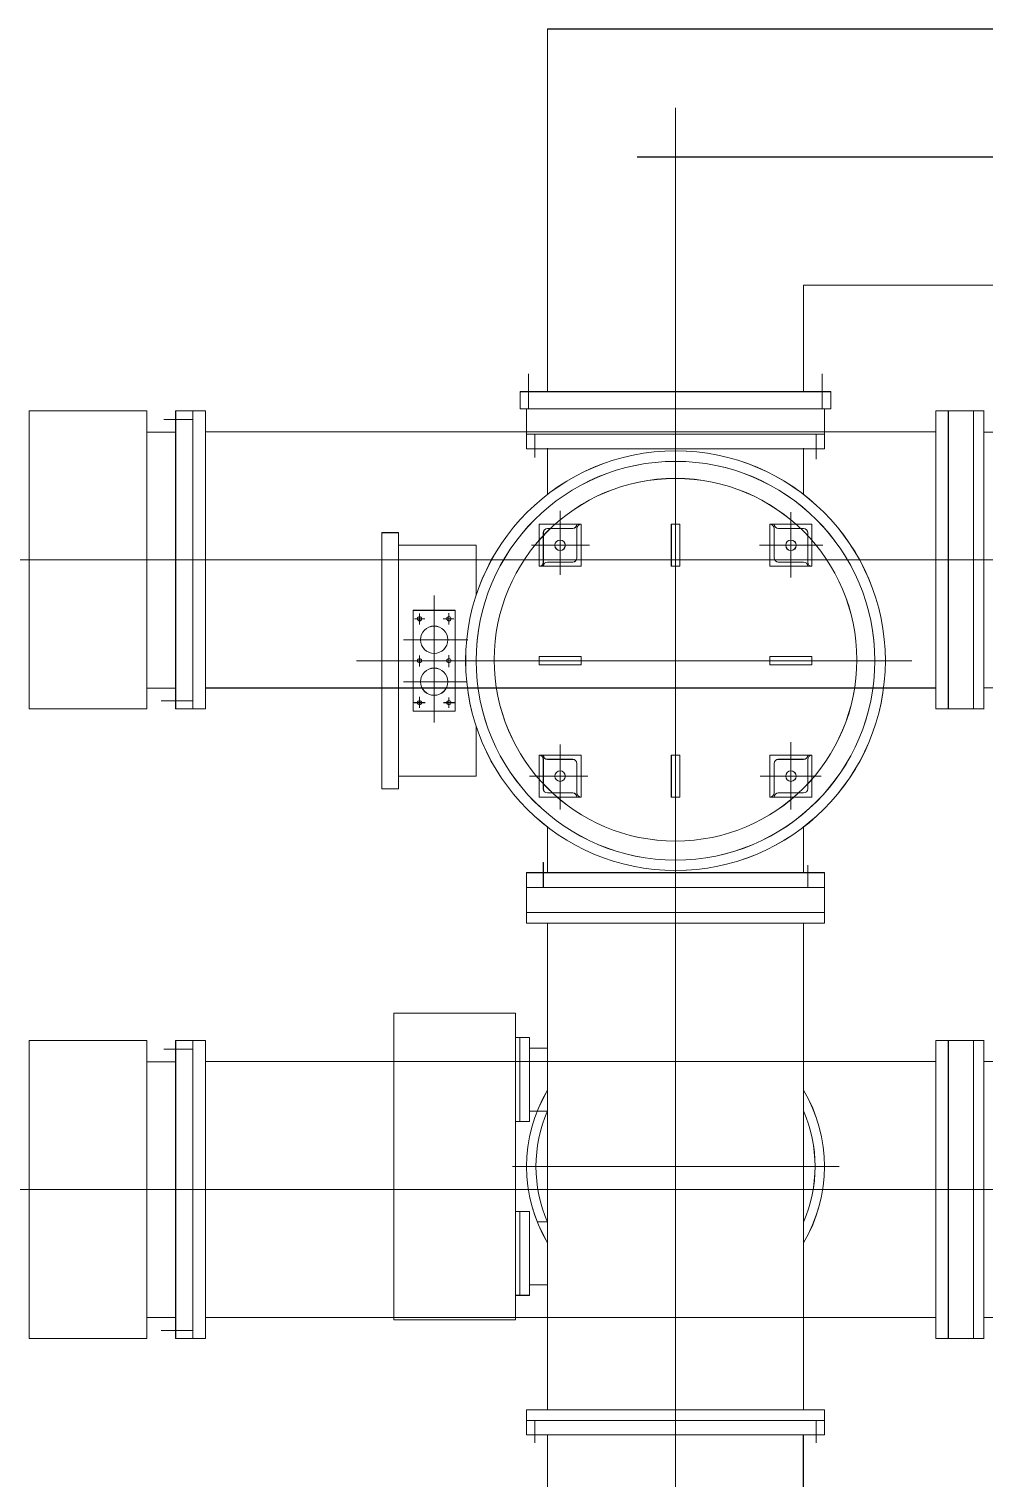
# Model space of a CAD drawing. Header units: millimetres. Extents: x 89978 to 501025, y -351975 to 835730.
# Drawn here: x 141015 to 143291, y -220766 to -217311 of the extents above; entities that cross this region are included whole.
import ezdxf

# ---------------------------------------------------------------- set-up
doc = ezdxf.new("R2010")
doc.units = ezdxf.units.MM
doc.header["$LTSCALE"] = 150
doc.layers.add('------00 Switch Gear_GIS', color=3, linetype='Continuous')

# ---------------------------------------------------------------- blocks, each defined once
blk = doc.blocks.new('X-1F-PLAN$0$GIS(2)')
at = {"layer": '------00 Switch Gear_GIS', "linetype": 'Continuous', "lineweight": 13}
for p, q in [((5173.3, 5958.6), (5173.3, 5094.6)), ((5173.3, 5958.6), (7183.3, 5958.6)), ((5478.3, 5770.6), (5478.3, 275.2)), ((5387.1, 5653.6), (6993.2, 5653.6)), ((5783.3, 5094.6), (5783.3, 5348.6)), ((5783.3, 5348.6), (6573.3, 5348.6)), ((5127.9, 5053.6), (5127.9, 5136.7)), ((5827.9, 5053.6), (5827.9, 5136.7)), ((5108.3, 5053.6), (5108.3, 5094.6)), ((5108.3, 5094.6), (5848.3, 5094.6)), ((5848.3, 5053.6), (5848.3, 5094.6)), ((3938.3, 5048.6), (3938.3, 4338.6)), ((3938.3, 5048.6), (4218.3, 5048.6)), ((4218.3, 5048.6), (4218.3, 4338.6)), ((4358.3, 5048.6), (4287.3, 5048.6)), ((4287.3, 4338.6), (4287.3, 5048.6)), ((4328.3, 4338.6), (4328.3, 5048.6)), ((4358.3, 5048.6), (4358.3, 4338.6)), ((5108.3, 5053.6), (5848.3, 5053.6)), ((5123.3, 4958.6), (5123.3, 5053.6)), ((5833.3, 4958.6), (5833.3, 5053.6)), ((6098.3, 5048.6), (6098.3, 4338.6)), ((6098.3, 5048.6), (6213.3, 5048.6)), ((6128.3, 5048.6), (6128.3, 4338.6)), ((6188.3, 4338.6), (6188.3, 5048.6)), ((6213.3, 4338.6), (6213.3, 5048.6)), ((4258.8, 5028.2), (4328.3, 5028.2)), ((4219.3, 4998), (4287.3, 4998)), ((4358.3, 4998.6), (6098.3, 4998.6)), ((5833.3, 4993.6), (5123.3, 4993.6)), ((5143.3, 4937.9), (5143.3, 4993.6)), ((5813.4, 4933.5), (5813.4, 4993.6)), ((6213.3, 4998.4), (6573.5, 4998.4)), ((5833.3, 4958.6), (5123.3, 4958.6)), ((5173.5, 4959.6), (5173.5, 4849.9)), ((5783.1, 4959.6), (5783.1, 4849.9)), ((5203.3, 4658.4), (5203.3, 4810.3)), ((5753.3, 4807.3), (5753.3, 4651.7)), ((5153.3, 4678.6), (5153.3, 4778.6)), ((5253.3, 4778.6), (5153.3, 4778.6)), ((5233.3, 4768.6), (5173.3, 4768.6)), ((5243.3, 4698.6), (5243.3, 4768.6)), ((5253.3, 4678.6), (5253.3, 4778.6)), ((5468.3, 4678.6), (5468.3, 4778.6)), ((5468.3, 4778.6), (5488.3, 4778.6)), ((5488.3, 4678.6), (5488.3, 4778.6)), ((5703.3, 4678.6), (5703.3, 4778.6)), ((5703.3, 4778.6), (5803.3, 4778.6)), ((5713.3, 4698.6), (5713.3, 4768.6)), ((5723.3, 4768.6), (5783.3, 4768.6)), ((5803.3, 4678.6), (5803.3, 4778.6)), ((4778.3, 4148.6), (4778.3, 4758.6)), ((4818.3, 4758.6), (4778.3, 4758.6)), ((4818.3, 4148.6), (4818.3, 4758.6)), ((5163.3, 4688.6), (5163.3, 4758.6)), ((5793.3, 4688.6), (5793.3, 4758.6)), ((5003.3, 4728.6), (4818.3, 4728.6)), ((5003.3, 4609.7), (5003.3, 4728.6)), ((5134.9, 4728.6), (5273.3, 4728.6)), ((5678.4, 4728.6), (5829.3, 4728.6)), ((15128.3, 4693.6), (0, 4693.6)), ((5253.3, 4678.6), (5153.3, 4678.6)), ((5233.3, 4688.6), (5173.3, 4688.6)), ((5468.3, 4678.6), (5488.3, 4678.6)), ((5703.3, 4678.6), (5803.3, 4678.6)), ((5723.3, 4688.6), (5783.3, 4688.6)), ((4903.3, 4306.6), (4903.3, 4608.9)), ((4853.3, 4333.6), (4853.3, 4573.6)), ((4953.3, 4573.6), (4853.3, 4573.6)), ((4868.3, 4539.7), (4868.3, 4565.8)), ((4938.3, 4540.2), (4938.3, 4566.7)), ((4953.3, 4333.6), (4953.3, 4573.6)), ((4881.2, 4553.6), (4856.5, 4553.6)), ((4950.2, 4553.6), (4925.1, 4553.6)), ((4983, 4503.6), (4830.2, 4503.6)), ((4868.3, 4439.7), (4868.3, 4465.7)), ((4938.3, 4438.3), (4938.3, 4467.1)), ((5153.3, 4463.6), (5253.3, 4463.6)), ((5153.3, 4463.6), (5153.3, 4443.6)), ((5253.3, 4463.6), (5253.3, 4443.6)), ((5703.3, 4463.6), (5803.3, 4463.6)), ((5703.3, 4463.6), (5703.3, 4443.6)), ((5803.3, 4463.6), (5803.3, 4443.6)), ((4718.3, 4453.6), (6041.4, 4453.6)), ((4880.7, 4453.6), (4855.9, 4453.6)), ((4952.7, 4453.6), (4923.7, 4453.6)), ((5153.3, 4443.6), (5253.3, 4443.6)), ((5703.3, 4443.6), (5803.3, 4443.6)), ((4287.3, 4388.4), (4219.3, 4388.4)), ((4358.3, 4388.6), (6098.3, 4388.6)), ((4980.5, 4403.6), (4830.2, 4403.6)), ((6213.3, 4388.8), (6573.5, 4388.8)), ((4252.8, 4358.2), (4328.3, 4358.2)), ((4882.1, 4353.6), (4855.2, 4353.6)), ((4868.3, 4341), (4868.3, 4367.2)), ((4952.1, 4353.6), (4925.8, 4353.6)), ((4938.3, 4341), (4938.3, 4366.1)), ((3938.3, 4338.6), (4218.3, 4338.6)), ((4358.3, 4338.6), (4287.3, 4338.6)), ((4953.3, 4333.6), (4853.3, 4333.6)), ((6098.3, 4338.6), (6213.3, 4338.6)), ((5003.3, 4178.6), (5003.3, 4297.4)), ((5203.3, 4099.2), (5203.3, 4253.8)), ((5753.3, 4099.2), (5753.3, 4259.1)), ((5153.3, 4228.6), (5153.3, 4128.6)), ((5253.3, 4228.6), (5153.3, 4228.6)), ((5163.3, 4218.6), (5163.3, 4148.6)), ((5233.3, 4218.6), (5173.3, 4218.6)), ((5253.3, 4228.6), (5253.3, 4128.6)), ((5468.3, 4128.6), (5468.3, 4228.6)), ((5468.3, 4228.6), (5488.3, 4228.6)), ((5488.3, 4128.6), (5488.3, 4228.6)), ((5703.3, 4228.6), (5703.3, 4128.6)), ((5703.3, 4228.6), (5803.3, 4228.6)), ((5723.3, 4218.6), (5783.3, 4218.6)), ((5793.3, 4218.6), (5793.3, 4148.6)), ((5803.3, 4228.6), (5803.3, 4128.6)), ((5243.3, 4208.6), (5243.3, 4138.6)), ((5713.3, 4208.6), (5713.3, 4138.6)), ((4818.3, 4148.6), (4778.3, 4148.6)), ((5003.3, 4178.6), (4818.3, 4178.6)), ((5130.7, 4178.6), (5269.2, 4178.6)), ((5679.8, 4178.6), (5825.6, 4178.6)), ((5253.3, 4128.6), (5153.3, 4128.6)), ((5233.3, 4138.6), (5173.3, 4138.6)), ((5468.3, 4128.6), (5488.3, 4128.6)), ((5703.3, 4128.6), (5803.3, 4128.6)), ((5723.3, 4138.6), (5783.3, 4138.6)), ((5173.5, 3948.6), (5173.5, 4057.2)), ((5783.1, 3948.6), (5783.1, 4057.2)), ((5163.3, 3913.6), (5163.3, 3973.2)), ((5833.3, 3948.6), (5123.3, 3948.6)), ((5123.3, 3948.6), (5123.3, 3828.6)), ((5793.3, 3913.6), (5793.3, 3966.5)), ((5833.3, 3948.6), (5833.3, 3828.6)), ((5833.3, 3913.6), (5123.3, 3913.6)), ((5123.3, 3853.6), (5833.3, 3853.6)), ((5123.3, 3828.6), (5833.3, 3828.6)), ((5173.5, 2668.6), (5173.5, 3828.6)), ((5783.1, 2668.6), (5783.1, 3828.6)), ((4807.3, 2883.6), (4807.3, 3613.6)), ((5097.3, 3613.6), (4807.3, 3613.6)), ((5097.3, 2883.6), (5097.3, 3613.6)), ((3938.3, 3548.6), (3938.3, 2838.6)), ((3938.3, 3548.6), (4218.3, 3548.6)), ((4218.3, 3548.6), (4218.3, 2838.6)), ((4258.8, 3528.2), (4328.3, 3528.2)), ((4358.3, 3548.6), (4287.3, 3548.6)), ((4287.3, 2838.6), (4287.3, 3548.6)), ((4328.3, 3548.6), (4328.3, 2838.6)), ((4358.3, 3548.6), (4358.3, 2838.6)), ((5130.3, 3555.6), (5097.3, 3555.6)), ((5107.3, 3355.6), (5107.3, 3555.6)), ((5130.3, 3355.6), (5130.3, 3555.6)), ((5130.3, 3530.6), (5173.6, 3530.6)), ((6098.3, 3548.6), (6098.3, 2838.6)), ((6098.3, 3548.6), (6213.3, 3548.6)), ((6128.3, 3548.6), (6128.3, 2838.6)), ((6188.3, 2838.6), (6188.3, 3548.6)), ((6213.3, 2838.6), (6213.3, 3548.6)), ((4219.3, 3498), (4287.3, 3498)), ((4358.3, 3498.6), (6098.3, 3498.6)), ((6213.3, 3498.4), (6573.5, 3498.4)), ((5130.3, 3355.6), (5097.3, 3355.6)), ((5130.3, 3380.6), (5173.6, 3380.6)), ((5868.4, 3248.6), (5090.2, 3248.6)), ((2297.3, 3193.6), (12672.5, 3193.6)), ((5130.3, 3141.6), (5097.3, 3141.6)), ((5107.3, 2941.6), (5107.3, 3141.6)), ((5130.3, 2941.6), (5130.3, 3141.6)), ((5148.8, 3116.6), (5173.6, 3116.6)), ((5130.3, 2941.6), (5097.3, 2941.6)), ((5173.6, 2966.6), (5130.3, 2966.6)), ((4287.3, 2888.4), (4219.3, 2888.4)), ((4358.3, 2888.6), (6098.3, 2888.6)), ((5097.3, 2883.6), (4807.3, 2883.6)), ((6213.3, 2888.8), (6573.5, 2888.8)), ((3938.3, 2838.6), (4218.3, 2838.6)), ((4252.8, 2858.2), (4328.3, 2858.2)), ((4358.3, 2838.6), (4287.3, 2838.6)), ((6098.3, 2838.6), (6213.3, 2838.6)), ((5123.3, 2643.6), (5123.3, 2668.6)), ((5123.3, 2668.6), (5833.3, 2668.6)), ((5833.3, 2609.6), (5833.3, 2668.6)), ((5833.3, 2643.6), (5123.3, 2643.6)), ((5123.3, 2609.6), (5123.3, 2643.6)), ((5143.3, 2643.6), (5143.3, 2590.4)), ((5365.2, 2643.6), (5193.9, 2643.6)), ((5813.3, 2643.6), (5813.3, 2590.4)), ((5833, 2609.6), (5123, 2609.6)), ((5173.2, 1637.6), (5173.2, 2609.6)), ((5782.8, 1637.6), (5782.8, 2609.6))]:
    blk.add_line(p, q, dxfattribs=at)
for centre, radius in [((5478.3, 4453.6), 500), ((5478.3, 4453.6), 475), ((5478.3, 4455.9), 432), ((5203.3, 4728.6), 12.5), ((5753.3, 4728.6), 12.5), ((4868.3, 4553.6), 5), ((4903.3, 4503.6), 32.5), ((4938.3, 4553.6), 5), ((4868.3, 4453.6), 5), ((4938.3, 4453.6), 5), ((4903.3, 4403.6), 32.5), ((4868.3, 4353.6), 5), ((4938.3, 4353.6), 5), ((5203.3, 4178.6), 12.5), ((5753.3, 4178.6), 12.5)]:
    blk.add_circle(centre, radius, dxfattribs=at)
for centre, start, end in [((5173.3, 4758.6), 90, 180), ((5233.3, 4778.6), 270, 0), ((5703.3, 4768.6), 0, 90), ((5233.3, 4698.6), 270, 0), ((5153.3, 4688.6), 270, 0), ((5783.3, 4678.6), 0, 90), ((5173.3, 4228.6), 180, 270), ((5723.3, 4208.6), 90, 180), ((5803.3, 4218.6), 90, 180), ((5783.3, 4148.6), 270, 0), ((5253.3, 4138.6), 180, 270), ((5723.3, 4128.6), 90, 180)]:
    blk.add_arc(centre, 10, start, end, dxfattribs=at)
at = {"layer": '------00 Switch Gear_GIS', "linetype": 'Continuous', "lineweight": 13, "extrusion": (0, 0, -1)}
for centre, radius, start, end in [((-5253.3, 4768.6), 10, 0, 90), ((-5723.3, 4778.6), 10, 270, 0), ((-5783.3, 4758.6), 10, 90, 180), ((-5723.3, 4698.6), 10, 270, 0), ((-5173.3, 4678.6), 10, 0, 90), ((-5803.3, 4688.6), 10, 270, 0), ((-5153.3, 4218.6), 10, 90, 180), ((-5233.3, 4208.6), 10, 90, 180), ((-5783.3, 4228.6), 10, 180, 270), ((-5173.3, 4148.6), 10, 270, 0), ((-5233.3, 4128.6), 10, 90, 180), ((-5703.3, 4138.6), 10, 180, 270), ((-5478.3, 3248.6), 355, 329.1588, 30.8412), ((-5478.3, 3248.6), 355, 149.1588, 210.8412), ((-5478.3, 3248.6), 332.5, 336.4471, 23.5529), ((-5478.3, 3248.6), 332.5, 156.4471, 203.5529)]:
    blk.add_arc(centre, radius, start, end, dxfattribs=at)

msp = doc.modelspace()

# ---------------------------------------------------------------- linework, layer by layer
at = {"layer": '------00 Switch Gear_GIS', "linetype": 'Continuous', "lineweight": 13}
for p, q in [((142250.6, -217311.1), (142250.6, -218175.1)), ((142250.6, -217311.1), (144260.6, -217311.1)), ((142555.6, -217499), (142555.6, -222994.4)), ((142464.3, -217616.1), (144070.5, -217616.1)), ((142860.6, -218175.1), (142860.6, -217921.1)), ((142860.6, -217921.1), (143650.6, -217921.1)), ((142205.2, -218216.1), (142205.2, -218133)), ((142905.2, -218216.1), (142905.2, -218133)), ((142185.6, -218216.1), (142185.6, -218175.1)), ((142185.6, -218175.1), (142925.6, -218175.1)), ((142925.6, -218216.1), (142925.6, -218175.1)), ((141015.6, -218221.1), (141015.6, -218931.1)), ((141015.6, -218221.1), (141295.6, -218221.1)), ((141295.6, -218221.1), (141295.6, -218931.1)), ((141435.6, -218221.1), (141364.6, -218221.1)), ((141364.6, -218931.1), (141364.6, -218221.1)), ((141405.6, -218931.1), (141405.6, -218221.1)), ((141435.6, -218221.1), (141435.6, -218931.1)), ((142185.6, -218216.1), (142925.6, -218216.1)), ((142200.6, -218311.1), (142200.6, -218216.1)), ((142910.6, -218311.1), (142910.6, -218216.1)), ((143175.6, -218221.1), (143175.6, -218931.1)), ((143175.6, -218221.1), (143290.6, -218221.1)), ((143205.6, -218221.1), (143205.6, -218931.1)), ((143265.6, -218931.1), (143265.6, -218221.1)), ((141336.1, -218241.4), (141405.6, -218241.4)), ((141296.6, -218271.7), (141364.6, -218271.7)), ((141435.6, -218271.1), (143175.6, -218271.1)), ((142910.6, -218276.1), (142200.6, -218276.1)), ((142220.6, -218331.8), (142220.6, -218276.1)), ((142890.7, -218336.2), (142890.7, -218276.1)), ((142910.6, -218311.1), (142200.6, -218311.1)), ((142250.8, -218310.1), (142250.8, -218419.7)), ((142860.4, -218310.1), (142860.4, -218419.7)), ((142280.6, -218611.3), (142280.6, -218459.3)), ((142830.6, -218462.3), (142830.6, -218617.9)), ((142230.6, -218591.1), (142230.6, -218491.1)), ((142330.6, -218491.1), (142230.6, -218491.1)), ((142330.6, -218591.1), (142330.6, -218491.1)), ((142545.6, -218591.1), (142545.6, -218491.1)), ((142545.6, -218491.1), (142565.6, -218491.1)), ((142565.6, -218591.1), (142565.6, -218491.1)), ((142780.6, -218591.1), (142780.6, -218491.1)), ((142780.6, -218491.1), (142880.6, -218491.1)), ((142880.6, -218591.1), (142880.6, -218491.1)), ((141855.6, -219121.1), (141855.6, -218511.1)), ((141895.6, -218511.1), (141855.6, -218511.1)), ((141895.6, -219121.1), (141895.6, -218511.1)), ((142240.6, -218581.1), (142240.6, -218511.1)), ((142310.6, -218501.1), (142250.6, -218501.1)), ((142320.6, -218571.1), (142320.6, -218501.1)), ((142790.6, -218571.1), (142790.6, -218501.1)), ((142800.6, -218501.1), (142860.6, -218501.1)), ((142870.6, -218581.1), (142870.6, -218511.1)), ((142080.6, -218541.1), (141895.6, -218541.1)), ((142080.6, -218659.9), (142080.6, -218541.1)), ((142212.1, -218541.1), (142350.6, -218541.1)), ((142755.6, -218541.1), (142906.5, -218541.1)), ((152205.6, -218576.1), (137077.2, -218576.1)), ((142330.6, -218591.1), (142230.6, -218591.1)), ((142310.6, -218581.1), (142250.6, -218581.1)), ((142545.6, -218591.1), (142565.6, -218591.1)), ((142780.6, -218591.1), (142880.6, -218591.1)), ((142800.6, -218581.1), (142860.6, -218581.1)), ((141980.6, -218963), (141980.6, -218660.7)), ((141930.6, -218936.1), (141930.6, -218696.1)), ((142030.6, -218696.1), (141930.6, -218696.1)), ((141945.6, -218730), (141945.6, -218703.8)), ((142015.6, -218729.4), (142015.6, -218702.9)), ((142030.6, -218936.1), (142030.6, -218696.1)), ((141958.4, -218716.1), (141933.7, -218716.1)), ((142027.5, -218716.1), (142002.3, -218716.1)), ((142060.3, -218766.1), (141907.4, -218766.1)), ((141945.6, -218829.9), (141945.6, -218803.9)), ((142015.6, -218831.3), (142015.6, -218802.5)), ((142230.6, -218806.1), (142330.6, -218806.1)), ((142230.6, -218806.1), (142230.6, -218826.1)), ((142330.6, -218806.1), (142330.6, -218826.1)), ((142780.6, -218806.1), (142880.6, -218806.1)), ((142780.6, -218806.1), (142780.6, -218826.1)), ((142880.6, -218806.1), (142880.6, -218826.1)), ((141795.6, -218816.1), (143118.7, -218816.1)), ((141958, -218816.1), (141933.1, -218816.1)), ((142030, -218816.1), (142000.9, -218816.1)), ((142230.6, -218826.1), (142330.6, -218826.1)), ((142780.6, -218826.1), (142880.6, -218826.1)), ((142057.8, -218866.1), (141907.4, -218866.1)), ((141364.6, -218881.2), (141296.6, -218881.2)), ((141330, -218911.4), (141405.6, -218911.4)), ((141435.6, -218881.1), (143175.6, -218881.1)), ((141945.6, -218928.6), (141945.6, -218902.4)), ((142015.6, -218928.6), (142015.6, -218903.5)), ((141015.6, -218931.1), (141295.6, -218931.1)), ((141435.6, -218931.1), (141364.6, -218931.1)), ((142030.6, -218936.1), (141930.6, -218936.1)), ((141959.3, -218916.1), (141932.5, -218916.1)), ((142029.3, -218916.1), (142003.1, -218916.1)), ((143175.6, -218931.1), (143290.6, -218931.1)), ((142080.6, -219091.1), (142080.6, -218972.2)), ((142280.6, -219170.4), (142280.6, -219015.8)), ((142830.6, -219170.4), (142830.6, -219010.5)), ((142230.6, -219041.1), (142230.6, -219141.1)), ((142330.6, -219041.1), (142230.6, -219041.1)), ((142330.6, -219041.1), (142330.6, -219141.1)), ((142545.6, -219141.1), (142545.6, -219041.1)), ((142545.6, -219041.1), (142565.6, -219041.1)), ((142565.6, -219141.1), (142565.6, -219041.1)), ((142780.6, -219041.1), (142780.6, -219141.1)), ((142780.6, -219041.1), (142880.6, -219041.1)), ((142880.6, -219041.1), (142880.6, -219141.1)), ((142240.6, -219051.1), (142240.6, -219121.1)), ((142310.6, -219051.1), (142250.6, -219051.1)), ((142320.6, -219061.1), (142320.6, -219131.1)), ((142790.6, -219061.1), (142790.6, -219131.1)), ((142800.6, -219051.1), (142860.6, -219051.1)), ((142870.6, -219051.1), (142870.6, -219121.1)), ((142080.6, -219091.1), (141895.6, -219091.1)), ((142208, -219091.1), (142346.4, -219091.1)), ((142757, -219091.1), (142902.9, -219091.1)), ((141895.6, -219121.1), (141855.6, -219121.1)), ((142330.6, -219141.1), (142230.6, -219141.1)), ((142310.6, -219131.1), (142250.6, -219131.1)), ((142545.6, -219141.1), (142565.6, -219141.1)), ((142780.6, -219141.1), (142880.6, -219141.1)), ((142800.6, -219131.1), (142860.6, -219131.1)), ((142250.8, -219321.1), (142250.8, -219212.4)), ((142860.4, -219321.1), (142860.4, -219212.4)), ((142910.6, -219321.1), (142200.6, -219321.1)), ((142200.6, -219321.1), (142200.6, -219441.1)), ((142240.6, -219356.1), (142240.6, -219296.5)), ((142870.6, -219356.1), (142870.6, -219303.1)), ((142910.6, -219321.1), (142910.6, -219441.1)), ((142910.6, -219356.1), (142200.6, -219356.1)), ((142200.6, -219416.1), (142910.6, -219416.1)), ((142200.6, -219441.1), (142910.6, -219441.1)), ((142250.8, -220601.1), (142250.8, -219441.1)), ((142860.4, -220601.1), (142860.4, -219441.1)), ((141884.6, -220386.1), (141884.6, -219656.1)), ((142174.6, -219656.1), (141884.6, -219656.1)), ((142174.6, -220386.1), (142174.6, -219656.1)), ((141015.6, -219721.1), (141015.6, -220431.1)), ((141015.6, -219721.1), (141295.6, -219721.1)), ((141295.6, -219721.1), (141295.6, -220431.1)), ((141336.1, -219741.4), (141405.6, -219741.4)), ((141435.6, -219721.1), (141364.6, -219721.1)), ((141364.6, -220431.1), (141364.6, -219721.1)), ((141405.6, -219721.1), (141405.6, -220431.1)), ((141435.6, -219721.1), (141435.6, -220431.1)), ((142207.6, -219714.1), (142174.6, -219714.1)), ((142184.6, -219914.1), (142184.6, -219714.1)), ((142207.6, -219914.1), (142207.6, -219714.1)), ((142207.6, -219739.1), (142250.8, -219739.1)), ((143175.6, -219721.1), (143175.6, -220431.1)), ((143175.6, -219721.1), (143290.6, -219721.1)), ((143205.6, -219721.1), (143205.6, -220431.1)), ((143265.6, -220431.1), (143265.6, -219721.1)), ((141296.6, -219771.7), (141364.6, -219771.7)), ((141435.6, -219771.1), (143175.6, -219771.1)), ((142207.6, -219914.1), (142174.6, -219914.1)), ((142207.6, -219889.1), (142250.8, -219889.1)), ((142945.7, -220021.1), (142167.5, -220021.1)), ((139374.5, -220076.1), (149749.8, -220076.1)), ((142207.6, -220128.1), (142174.6, -220128.1)), ((142184.6, -220328.1), (142184.6, -220128.1)), ((142207.6, -220328.1), (142207.6, -220128.1)), ((142226, -220153.1), (142250.8, -220153.1)), ((142207.6, -220328.1), (142174.6, -220328.1)), ((142250.8, -220303.1), (142207.6, -220303.1)), ((141364.6, -220381.2), (141296.6, -220381.2)), ((141435.6, -220381.1), (143175.6, -220381.1)), ((142174.6, -220386.1), (141884.6, -220386.1)), ((141015.6, -220431.1), (141295.6, -220431.1)), ((141330, -220411.4), (141405.6, -220411.4)), ((141435.6, -220431.1), (141364.6, -220431.1)), ((143175.6, -220431.1), (143290.6, -220431.1)), ((142200.6, -220626.1), (142200.6, -220601.1)), ((142200.6, -220601.1), (142910.6, -220601.1)), ((142910.6, -220660.1), (142910.6, -220601.1)), ((142910.6, -220626.1), (142200.6, -220626.1)), ((142200.6, -220660.1), (142200.6, -220626.1)), ((142220.6, -220626.1), (142220.6, -220679.3)), ((142442.5, -220626), (142271.2, -220626)), ((142890.6, -220626.1), (142890.6, -220679.3)), ((142910.3, -220660.1), (142200.3, -220660.1)), ((142250.5, -221632.1), (142250.5, -220660.1)), ((142860.1, -221632.1), (142860.1, -220660.1))]:
    msp.add_line(p, q, dxfattribs=at)
for centre, radius in [((142555.6, -218816.1), 500), ((142555.6, -218816.1), 475), ((142555.6, -218813.8), 432), ((142280.6, -218541.1), 12.5), ((142830.6, -218541.1), 12.5), ((141945.6, -218716.1), 5), ((141980.6, -218766.1), 32.5), ((142015.6, -218716.1), 5), ((141945.6, -218816.1), 5), ((141980.6, -218866.1), 32.5), ((142015.6, -218816.1), 5), ((141945.6, -218916.1), 5), ((142015.6, -218916.1), 5), ((142280.6, -219091.1), 12.5), ((142830.6, -219091.1), 12.5)]:
    msp.add_circle(centre, radius, dxfattribs=at)
for centre, start, end in [((142310.6, -218491.1), 270, 0), ((142780.6, -218501.1), 0, 90), ((142250.6, -218511.1), 90, 180), ((142230.6, -218581.1), 270, 0), ((142310.6, -218571.1), 270, 0), ((142860.6, -218591.1), 0, 90), ((142250.6, -219041.1), 180, 270), ((142880.6, -219051.1), 90, 180), ((142800.6, -219061.1), 90, 180), ((142330.6, -219131.1), 180, 270), ((142800.6, -219141.1), 90, 180), ((142860.6, -219121.1), 270, 0)]:
    msp.add_arc(centre, 10, start, end, dxfattribs=at)
at = {"layer": '------00 Switch Gear_GIS', "linetype": 'Continuous', "lineweight": 13, "extrusion": (0, 0, -1)}
for centre, radius, start, end in [((-142330.6, -218501.1), 10, 0, 90), ((-142800.6, -218491.1), 10, 270, 0), ((-142860.6, -218511.1), 10, 90, 180), ((-142250.6, -218591.1), 10, 0, 90), ((-142800.6, -218571.1), 10, 270, 0), ((-142880.6, -218581.1), 10, 270, 0), ((-142230.6, -219051.1), 10, 90, 180), ((-142860.6, -219041.1), 10, 180, 270), ((-142310.6, -219061.1), 10, 90, 180), ((-142250.6, -219121.1), 10, 270, 0), ((-142310.6, -219141.1), 10, 90, 180), ((-142780.6, -219131.1), 10, 180, 270), ((-142555.6, -220021.1), 355, 329.1588, 30.8412), ((-142555.6, -220021.1), 355, 149.1588, 210.8412), ((-142555.6, -220021.1), 332.5, 336.4471, 23.5529), ((-142555.6, -220021.1), 332.5, 156.4471, 203.5529)]:
    msp.add_arc(centre, radius, start, end, dxfattribs=at)

# ---------------------------------------------------------------- block references
at = {"layer": '------00 Switch Gear_GIS', "color": 3}
msp.add_blockref('X-1F-PLAN$0$GIS(2)', (137077.2, -223269.6), dxfattribs=at)

doc.saveas('drawing.dxf')
